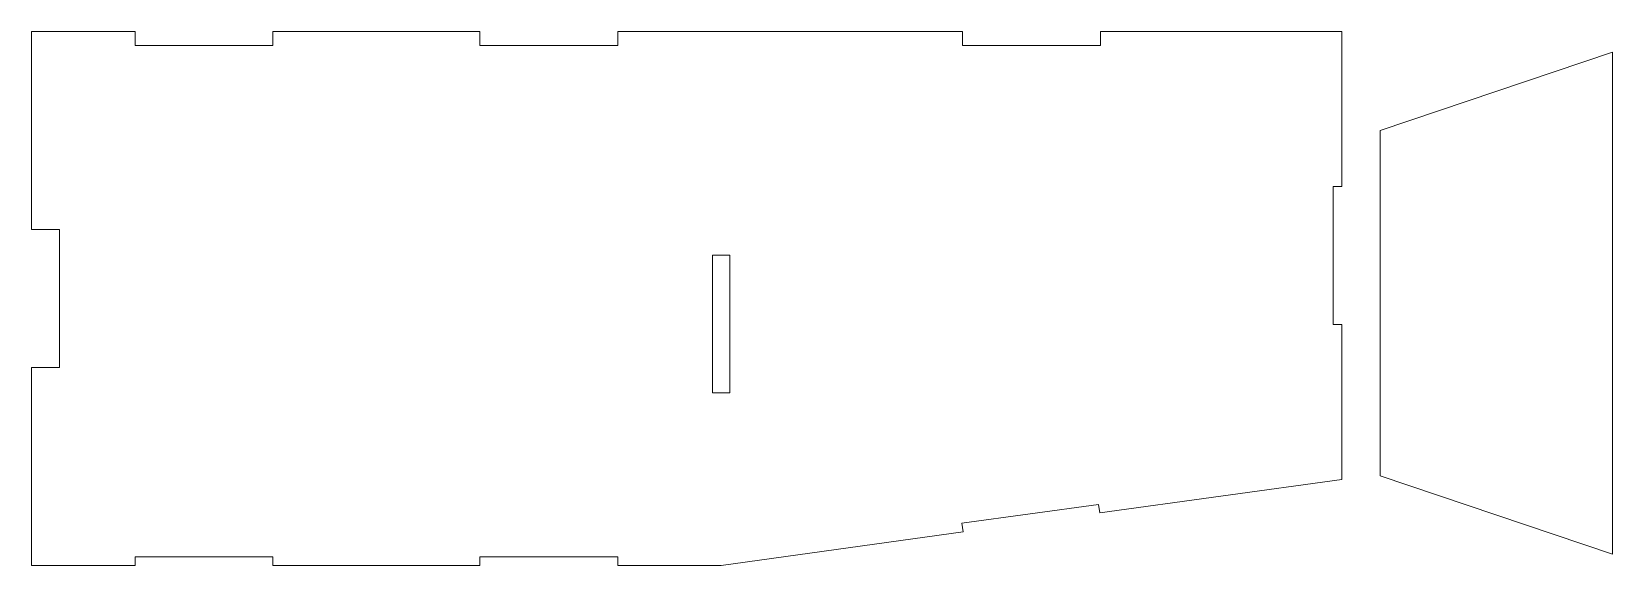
# Paper-space layout 'Sheet2' of a CAD drawing. Header units: inches. Extents: x 0.5 to 23.4, y 0.6 to 8.3.
import ezdxf

# ---------------------------------------------------------------- set-up
doc = ezdxf.new("R2010")
doc.units = ezdxf.units.IN
doc.header["$MEASUREMENT"] = 0

psp = doc.layouts.new('Sheet2')

# ---------------------------------------------------------------- linework, layer by layer
at = {"color": 1, "linetype": 'Continuous', "lineweight": 15}
for p, q in [((1.955, 8.34), (0.455, 8.34)), ((0.455, 8.34), (0.455, 5.465)), ((1.955, 8.34), (1.955, 8.139)), ((6.955, 8.34), (3.955, 8.34)), ((3.955, 8.34), (3.955, 8.139)), ((6.955, 8.34), (6.955, 8.139)), ((13.955, 8.34), (8.955, 8.34)), ((8.955, 8.34), (8.955, 8.139)), ((13.955, 8.34), (13.955, 8.139)), ((19.455, 8.34), (15.955, 8.34)), ((15.955, 8.34), (15.955, 8.139)), ((19.455, 6.09), (19.455, 8.34)), ((1.955, 8.139), (3.955, 8.139)), ((6.955, 8.139), (8.955, 8.139)), ((15.955, 8.139), (13.955, 8.139)), ((23.381, 8.043), (20.015, 6.905)), ((23.381, 0.756), (23.381, 8.043)), ((20.015, 6.905), (20.015, 1.893)), ((19.33, 6.09), (19.33, 4.09)), ((19.455, 6.09), (19.33, 6.09)), ((0.455, 5.465), (0.858, 5.465)), ((0.858, 5.465), (0.858, 3.465)), ((10.33, 5.094), (10.33, 3.094)), ((10.33, 5.094), (10.58, 5.094)), ((10.58, 5.094), (10.58, 3.094)), ((19.33, 4.09), (19.455, 4.09)), ((19.455, 1.84), (19.455, 4.09)), ((0.858, 3.465), (0.455, 3.465)), ((0.455, 3.465), (0.455, 0.59)), ((10.33, 3.094), (10.58, 3.094)), ((15.946, 1.353), (19.455, 1.84)), ((20.015, 1.893), (23.381, 0.756)), ((13.948, 1.202), (15.929, 1.477)), ((15.946, 1.353), (15.929, 1.477)), ((13.965, 1.078), (13.948, 1.202)), ((10.455, 0.59), (13.965, 1.078)), ((1.955, 0.715), (1.955, 0.59)), ((1.955, 0.715), (3.955, 0.715)), ((3.955, 0.59), (3.955, 0.715)), ((6.955, 0.59), (6.955, 0.715)), ((6.955, 0.715), (8.955, 0.715)), ((8.955, 0.715), (8.955, 0.59)), ((0.455, 0.59), (1.955, 0.59)), ((3.955, 0.59), (6.955, 0.59)), ((8.955, 0.59), (10.455, 0.59))]:
    psp.add_line(p, q, dxfattribs=at)

doc.saveas('drawing.dxf')
